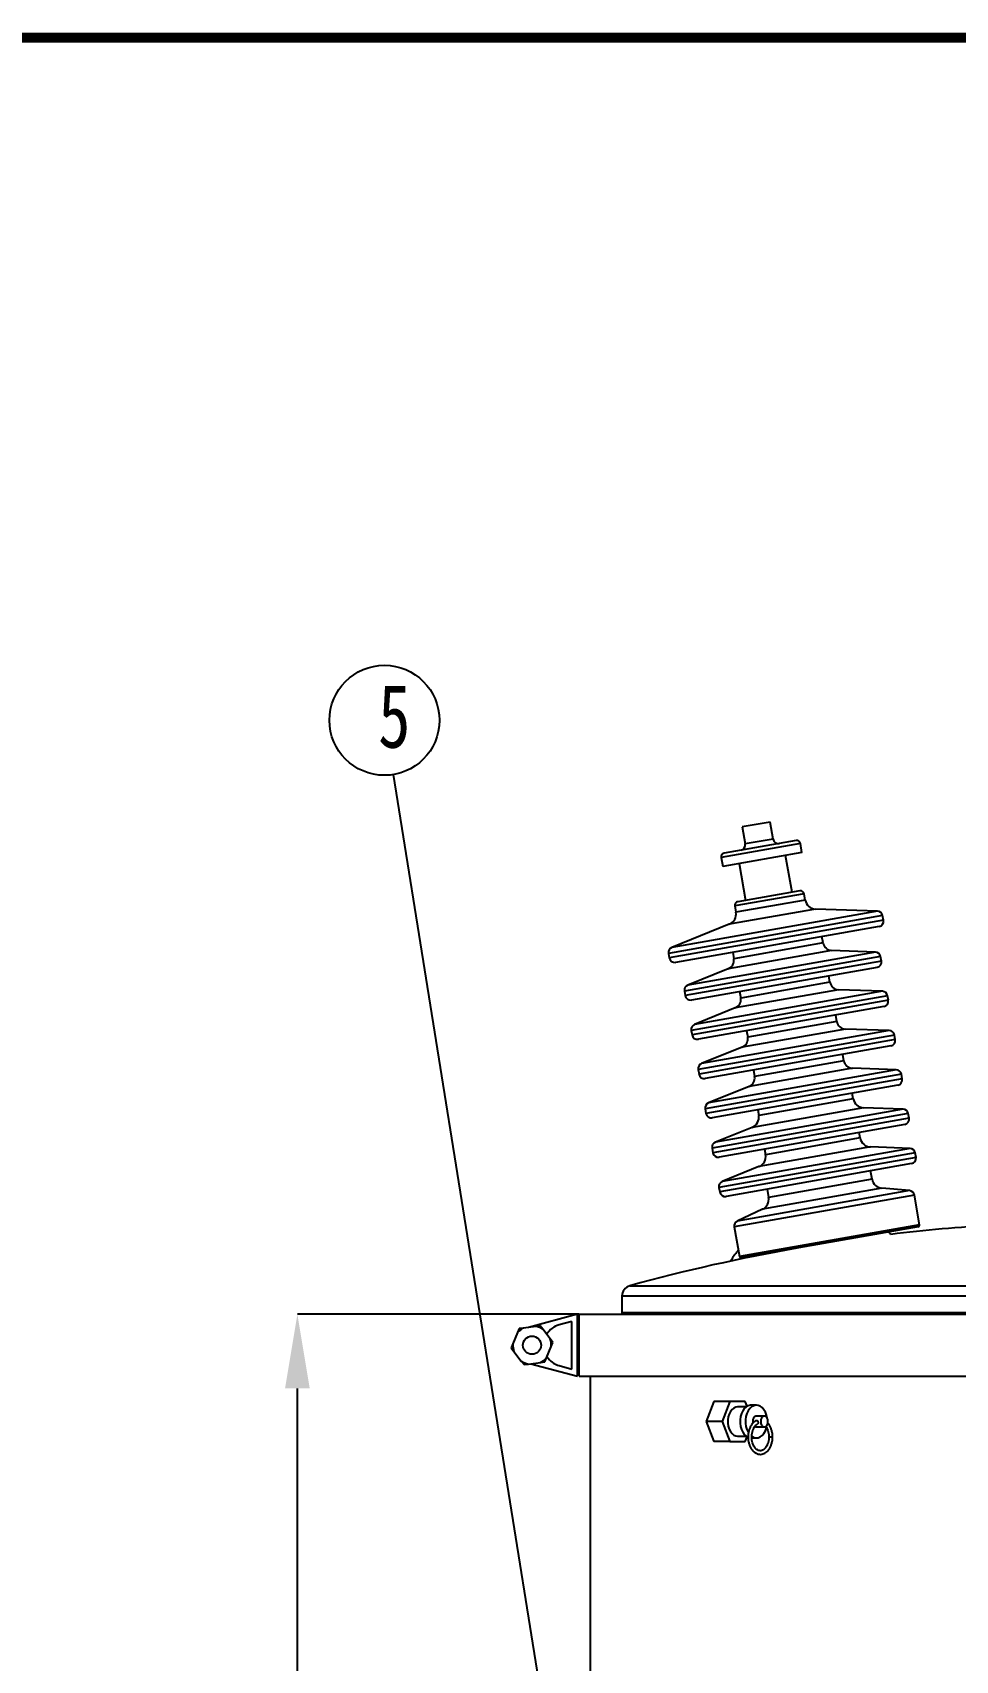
# Model space of a CAD drawing. Header units: millimetres. Extents: x 0 to 6631, y 0 to 4689.
# Drawn here: x 1829 to 2338, y 3638 to 4534 of the extents above; entities that cross this region are included whole.
import ezdxf

# ---------------------------------------------------------------- set-up
doc = ezdxf.new("R2010")
doc.units = ezdxf.units.MM
doc.header["$LTSCALE"] = 13
doc.linetypes.add('CENTER', pattern=[50.8, 31.75, -6.35, 6.35, -6.35])
doc.layers.get('0').update_dxf_attribs({"color": 1, "linetype": 'CENTER'})
for name, color, linetype in [('1', 4, 'Continuous'), ('几何体', 7, 'Continuous'), ('尺寸', 3, 'Continuous'), ('注释', 2, 'Continuous')]:
    doc.layers.add(name, color=color, linetype=linetype)
doc.styles.add('SLDTEXTSTYLE0', font='hyswlongfangsong.ttf')
doc.styles.get("Standard").update_dxf_attribs({"font": 'gbenor.shx', "bigfont": 'gbcbig.shx'})
doc.dimstyles.new('SLDDIMSTYLE0', dxfattribs={"dimtxt": 50, "dimasz": 40.8, "dimexe": 0, "dimexo": 0.0625, "dimgap": 12.5, "dimtad": 2, "dimdec": 0, "dimrnd": 1e-09, "dimzin": 12, "dimdsep": 46, "dimtxsty": 'SLDTEXTSTYLE0', "dimsah": 1, "dimcen": 0.09, "dimadec": 0, "dimazin": 3, "dimtfac": 1, "dimtdec": 0, "dimtmove": 0, "dimatfit": 0, "dimfxl": 1, "dimfrac": 2, "dimtolj": 1, "dimtzin": 12, "dimarcsym": 0})
doc.dimstyles.new('SLDDIMSTYLE2', dxfattribs={"dimtxt": 0.18, "dimasz": 40.8, "dimexe": 0, "dimexo": 0.0625, "dimgap": 0, "dimtad": 0, "dimtih": 1, "dimtoh": 1, "dimdec": 0, "dimrnd": 1e-09, "dimzin": 0, "dimdsep": 46, "dimtxsty": 'Standard', "dimsah": 1, "dimcen": 0.09, "dimadec": 0, "dimazin": 0, "dimtfac": 40.8, "dimtdec": 0, "dimtofl": 0, "dimtmove": 0, "dimatfit": 3, "dimfxl": 1, "dimfrac": 2, "dimtolj": 1, "dimtzin": 0, "dimarcsym": 0})

# ---------------------------------------------------------------- blocks, each defined once
blk = doc.blocks.new('*D9')
at = {"layer": 'Defpoints', "color": 0, "transparency": 16777216}
for p in [(1975.31, 3828.19), (2130.37, 3828.19), (2136.5, 2760.69)]:
    blk.add_point(p, dxfattribs=at)
at = {"layer": '尺寸', "color": 0, "lineweight": -2, "transparency": 16777216}
for p, q in [((2130.31, 3828.19), (1975.31, 3828.19)), ((1975.31, 2801.49), (1975.31, 3787.39)), ((2136.43, 2760.69), (1975.31, 2760.69))]:
    blk.add_line(p, q, dxfattribs=at)
at = {"layer": '尺寸', "color": 0, "transparency": 16777216}
for points in [[(1968.51, 3787.39), (1982.11, 3787.39), (1975.31, 3828.19)], [(1968.51, 2801.49), (1982.11, 2801.49), (1975.31, 2760.69)]]:
    blk.add_solid(points, dxfattribs=at)
at = {"layer": '尺寸', "color": 0, "transparency": 16777216, "insert": (1912.81, 3272.99), "char_height": 50, "attachment_point": 2, "rotation": 90, "style": 'SLDTEXTSTYLE0'}
blk.add_mtext('\\A1;1068', dxfattribs=at)

msp = doc.modelspace()

# ---------------------------------------------------------------- linework, layer by layer
at = {"color": 7, "linetype": 'Continuous', "lineweight": 25}
for p, q in [((2204.58, 3780.19), (2200.32, 3769.19)), ((2213.41, 3780.19), (2204.58, 3780.19)), ((2213.41, 3780.19), (2209.15, 3769.19)), ((2221.92, 3780.19), (2213.41, 3780.19)), ((2222.32, 3777.19), (2217.66, 3777.19)), ((2222.93, 3777.59), (2221.92, 3780.19)), ((2228.05, 3778.19), (2225.08, 3778.19)), ((2232.42, 3772.19), (2228.05, 3772.19)), ((2209.15, 3769.19), (2200.32, 3769.19)), ((2200.32, 3769.19), (2204.58, 3758.19)), ((2209.15, 3769.19), (2213.41, 3758.19)), ((2228.05, 3766.19), (2232.42, 3766.19)), ((2213.41, 3758.19), (2204.58, 3758.19)), ((2213.41, 3758.19), (2221.92, 3758.19)), ((2217.66, 3761.19), (2222.32, 3761.19)), ((2221.92, 3758.19), (2222.93, 3760.78)), ((2225.48, 3760.19), (2228.05, 3760.19)), ((2234.94, 3760.69), (2236.68, 3760.69)), ((2236.68, 3760.69), (2236.94, 3760.69))]:
    msp.add_line(p, q, dxfattribs=at)
at = {"color": 7, "linetype": 'Continuous', "lineweight": 25, "flags": 128}
for points in [[(2217.66, 3777.19), (2216.8, 3777.08), (2215.68, 3776.62), (2214.65, 3775.81), (2213.77, 3774.69), (2213.07, 3773.31), (2212.58, 3771.74), (2212.33, 3770.05), (2212.33, 3768.32), (2212.58, 3766.64), (2213.07, 3765.07), (2213.77, 3763.69), (2214.65, 3762.57), (2215.68, 3761.76), (2216.8, 3761.29), (2217.66, 3761.19)], [(2225.08, 3778.19), (2224.78, 3778.18), (2223.57, 3777.9), (2222.43, 3777.27), (2221.39, 3776.31), (2220.5, 3775.05), (2219.81, 3773.56), (2219.33, 3771.88), (2219.08, 3770.1), (2219.08, 3768.28), (2219.33, 3766.5), (2219.81, 3764.82), (2220.5, 3763.33), (2221.39, 3762.07), (2222.43, 3761.11), (2223.46, 3760.52)], [(2233.94, 3771.16), (2233.6, 3772.74), (2233, 3774.33), (2232.21, 3775.71), (2231.24, 3776.83), (2230.15, 3777.63), (2228.96, 3778.09), (2227.74, 3778.18), (2226.54, 3777.9), (2225.39, 3777.27), (2224.36, 3776.31), (2223.47, 3775.05), (2222.77, 3773.56), (2222.29, 3771.88), (2222.05, 3770.1), (2222.05, 3768.28), (2222.29, 3766.5), (2222.77, 3764.82), (2223.47, 3763.33), (2223.62, 3763.08)], [(2228.05, 3772.19), (2227.7, 3772.14), (2227.04, 3771.79), (2226.51, 3771.12), (2226.16, 3770.22), (2226.04, 3769.19), (2226.12, 3768.33)], [(2225.45, 3761.07), (2226.54, 3760.48), (2227.74, 3760.2), (2228.96, 3760.29), (2230.15, 3760.75), (2231.24, 3761.55), (2232.21, 3762.67), (2233, 3764.05), (2233.6, 3765.64), (2233.65, 3765.83)], [(2227.21, 3766.47), (2227.7, 3766.24), (2228.05, 3766.19)], [(2234.43, 3769.19), (2234.31, 3770.22), (2233.96, 3771.12), (2233.43, 3771.79), (2232.77, 3772.14), (2232.07, 3772.14), (2231.41, 3771.79), (2230.88, 3771.12), (2230.53, 3770.22), (2230.41, 3769.19), (2230.53, 3768.16), (2230.88, 3767.26), (2231.41, 3766.59), (2232.07, 3766.24), (2232.77, 3766.24), (2233.43, 3766.59), (2233.96, 3767.26), (2234.31, 3768.16), (2234.43, 3769.19)]]:
    msp.add_lwpolyline(points, dxfattribs=at)
at = {"color": 7, "linetype": 'Continuous', "lineweight": 25}
for points, knots in [([(2227.98, 3769.73), (2227.82, 3769.65), (2227.28, 3769.38), (2226.42, 3768.7), (2225.47, 3767.62), (2224.67, 3766.3), (2224.05, 3764.79), (2223.63, 3763.15), (2223.43, 3761.42), (2223.45, 3759.67), (2223.69, 3757.95), (2224.15, 3756.31), (2224.81, 3754.82), (2225.65, 3753.51), (2226.67, 3752.45), (2227.82, 3751.66), (2229.06, 3751.2), (2230.33, 3751.07), (2231.57, 3751.27), (2232.75, 3751.77), (2233.83, 3752.55), (2234.8, 3753.6), (2235.62, 3754.89), (2236.26, 3756.37), (2236.71, 3758), (2236.91, 3759.47), (2236.93, 3760.37), (2236.94, 3760.69)], [0, 0, 0, 0, 0.016265, 0.056953, 0.098193, 0.140074, 0.18228, 0.224562, 0.266836, 0.309115, 0.351444, 0.393862, 0.436419, 0.479125, 0.521853, 0.564267, 0.605921, 0.646595, 0.6866, 0.726481, 0.766827, 0.80796, 0.84977, 0.891948, 0.934229, 0.976504, 1, 1, 1, 1]), ([(2234.94, 3760.69), (2234.93, 3760.43), (2234.92, 3759.65), (2234.74, 3758.38), (2234.35, 3756.96), (2233.78, 3755.71), (2233.08, 3754.66), (2232.29, 3753.87), (2231.43, 3753.35), (2230.55, 3753.1), (2229.64, 3753.13), (2228.71, 3753.46), (2227.81, 3754.11), (2227.02, 3755.04), (2226.36, 3756.19), (2225.86, 3757.53), (2225.54, 3759), (2225.42, 3760.54), (2225.5, 3762.08), (2225.78, 3763.57), (2226.24, 3764.93), (2226.86, 3766.11), (2227.61, 3767.05), (2228.23, 3767.6), (2228.59, 3767.79), (2228.67, 3767.83)], [0, 0, 0, 0, 0.023425, 0.068872, 0.11425, 0.159435, 0.204427, 0.249355, 0.294547, 0.340823, 0.389319, 0.439557, 0.48776, 0.534098, 0.5797, 0.625143, 0.67059, 0.716099, 0.761629, 0.807096, 0.852405, 0.897509, 0.942456, 0.987422, 1, 1, 1, 1]), ([(2227.98, 3769.73), (2227.99, 3769.74), (2228.08, 3769.8), (2228.26, 3769.81), (2228.48, 3769.75), (2228.66, 3769.58), (2228.81, 3769.33), (2228.91, 3769), (2228.97, 3768.64), (2228.96, 3768.31), (2228.88, 3768.06), (2228.78, 3767.9), (2228.68, 3767.86), (2228.66, 3767.85)], [0, 0, 0, 0, 0.017604, 0.12279, 0.216832, 0.312236, 0.418209, 0.533836, 0.648527, 0.755211, 0.857423, 0.960973, 1, 1, 1, 1]), ([(2233.2, 3766.47), (2233.31, 3766.33), (2233.67, 3765.89), (2234.16, 3764.88), (2234.62, 3763.52), (2234.89, 3762.09), (2234.93, 3761.14), (2234.94, 3760.69)], [0, 0, 0, 0, 0.102184, 0.33484, 0.566972, 0.799267, 1, 1, 1, 1]), ([(2236.94, 3760.69), (2236.93, 3761), (2236.92, 3761.89), (2236.72, 3763.35), (2236.28, 3764.99), (2235.62, 3766.48), (2234.96, 3767.59), (2234.46, 3768.09), (2234.31, 3768.25)], [0, 0, 0, 0, 0.106579, 0.306599, 0.507228, 0.708501, 0.910488, 1, 1, 1, 1])]:
    msp.add_open_spline(points, degree=3, knots=knots, dxfattribs=at)
at = {"layer": '1', "color": 0, "lineweight": 40, "const_width": 5.53}
msp.add_lwpolyline([(410.47, 173.66), (6472.75, 173.66), (6472.75, 4530.93), (410.47, 4530.93), (410.47, 173.66)], dxfattribs=at)
at = {"layer": '几何体'}
for p, q in [((2235.58, 4099.14), (2220.26, 4096.43)), ((2220.26, 4096.43), (2221.9, 4087.1)), ((2237.23, 4089.8), (2235.58, 4099.14)), ((2252.26, 4087.39), (2208.6, 4079.69)), ((2249.95, 4089.01), (2210.21, 4082)), ((2237.23, 4089.8), (2221.9, 4087.1)), ((2253.15, 4082.37), (2252.26, 4087.39)), ((2208.6, 4079.69), (2209.48, 4074.67)), ((2253.15, 4082.37), (2209.48, 4074.67)), ((2247.65, 4060.56), (2244.09, 4080.77)), ((2218.54, 4076.27), (2222.11, 4056.05)), ((2254.31, 4059.7), (2216.14, 4052.97)), ((2252, 4061.32), (2217.76, 4055.28)), ((2254.93, 4056.23), (2254.31, 4059.7)), ((2294.7, 4050.09), (2181.48, 4030.13)), ((2260.61, 4051.28), (2213.1, 4042.91)), ((2216.14, 4052.97), (2216.75, 4049.49)), ((2254.93, 4056.23), (2216.75, 4049.49)), ((2294.7, 4050.09), (2260.61, 4051.28)), ((2297.54, 4047.62), (2179.65, 4026.84)), ((2297.98, 4045.13), (2180.09, 4024.34)), ((2213.1, 4042.91), (2181.48, 4030.13)), ((2295.55, 4041.66), (2183.56, 4021.91)), ((2297.98, 4045.13), (2297.54, 4047.62)), ((2264.74, 4032.58), (2215.62, 4023.91)), ((2264.74, 4032.58), (2264.12, 4036.12)), ((2179.65, 4026.84), (2180.09, 4024.34)), ((2296.44, 4025.14), (2188.38, 4006.09)), ((2293.6, 4027.61), (2190.2, 4009.38)), ((2269.48, 4028.46), (2212.58, 4018.42)), ((2215, 4027.46), (2215.62, 4023.91)), ((2293.6, 4027.61), (2269.48, 4028.46)), ((2296.88, 4022.65), (2296.44, 4025.14)), ((2296.88, 4022.65), (2188.82, 4003.6)), ((2212.58, 4018.42), (2190.2, 4009.38)), ((2294.45, 4019.18), (2192.28, 4001.17)), ((2268.55, 4010.96), (2267.93, 4014.51)), ((2188.38, 4006.09), (2188.82, 4003.6)), ((2297.41, 4006), (2194.01, 3987.77)), ((2273.29, 4006.84), (2216.39, 3996.81)), ((2218.81, 4005.85), (2219.43, 4002.3)), ((2268.55, 4010.96), (2219.43, 4002.3)), ((2297.41, 4006), (2273.29, 4006.84)), ((2300.25, 4003.53), (2192.19, 3984.48)), ((2300.69, 4001.04), (2192.63, 3981.98)), ((2216.39, 3996.81), (2194.01, 3987.77)), ((2298.26, 3997.57), (2196.09, 3979.56)), ((2300.69, 4001.04), (2300.25, 4003.53)), ((2272.36, 3989.35), (2223.24, 3980.69)), ((2272.36, 3989.35), (2271.74, 3992.89)), ((2192.19, 3984.48), (2192.63, 3981.98)), ((2304.06, 3981.92), (2196, 3962.86)), ((2304.5, 3979.43), (2196.44, 3960.37)), ((2301.22, 3984.39), (2197.82, 3966.16)), ((2277.1, 3985.23), (2220.2, 3975.2)), ((2222.62, 3984.23), (2223.24, 3980.69)), ((2301.22, 3984.39), (2277.1, 3985.23)), ((2304.5, 3979.43), (2304.06, 3981.92)), ((2220.2, 3975.2), (2197.82, 3966.16)), ((2302.07, 3975.96), (2199.9, 3957.94)), ((2276.17, 3967.74), (2275.55, 3971.28)), ((2196, 3962.86), (2196.44, 3960.37)), ((2305.03, 3962.78), (2201.63, 3944.55)), ((2280.91, 3963.62), (2224.01, 3953.59)), ((2226.43, 3962.62), (2227.05, 3959.08)), ((2276.17, 3967.74), (2227.05, 3959.08)), ((2305.03, 3962.78), (2280.91, 3963.62)), ((2307.87, 3960.31), (2199.81, 3941.25)), ((2308.31, 3957.81), (2200.25, 3938.76)), ((2224.01, 3953.59), (2201.63, 3944.55)), ((2305.88, 3954.35), (2203.72, 3936.33)), ((2308.31, 3957.81), (2307.87, 3960.31)), ((2281.37, 3946.87), (2229.31, 3937.69)), ((2281.37, 3946.87), (2280.83, 3949.93)), ((2199.81, 3941.25), (2200.25, 3938.76)), ((2311.68, 3938.69), (2203.62, 3919.64)), ((2312.12, 3936.2), (2204.06, 3917.15)), ((2308.84, 3941.16), (2205.45, 3922.93)), ((2287.06, 3941.93), (2225.65, 3931.1)), ((2228.77, 3940.75), (2229.31, 3937.69)), ((2308.84, 3941.16), (2287.06, 3941.93)), ((2312.12, 3936.2), (2311.68, 3938.69)), ((2225.65, 3931.1), (2205.45, 3922.93)), ((2309.69, 3932.73), (2207.53, 3914.72)), ((2285.18, 3925.26), (2233.12, 3916.07)), ((2285.18, 3925.26), (2284.64, 3928.32)), ((2203.62, 3919.64), (2204.06, 3917.15)), ((2315.49, 3917.08), (2207.43, 3898.03)), ((2312.65, 3919.55), (2209.26, 3901.32)), ((2290.87, 3920.31), (2229.46, 3909.49)), ((2232.58, 3919.14), (2233.12, 3916.07)), ((2312.65, 3919.55), (2290.87, 3920.31)), ((2315.93, 3914.59), (2315.49, 3917.08)), ((2315.93, 3914.59), (2207.87, 3895.53)), ((2229.46, 3909.49), (2209.26, 3901.32)), ((2313.5, 3911.12), (2211.34, 3893.11)), ((2291.72, 3902.54), (2290.91, 3907.14)), ((2207.43, 3898.03), (2207.87, 3895.53)), ((2297.09, 3897.61), (2231.38, 3886.03)), ((2291.72, 3902.54), (2234.74, 3892.49)), ((2312.35, 3896.28), (2297.09, 3897.61)), ((2315.04, 3893.82), (2215.82, 3876.32)), ((2312.35, 3896.28), (2217.5, 3879.55)), ((2233.93, 3897.09), (2234.74, 3892.49)), ((2317.91, 3877.5), (2315.04, 3893.82)), ((2231.38, 3886.03), (2217.5, 3879.55)), ((2215.82, 3876.32), (2218.69, 3860.01)), ((2317.91, 3877.5), (2218.69, 3860.01)), ((2317.1, 3876.34), (2219.85, 3859.2)), ((2250.07, 3864.52), (2250.07, 3864.53)), ((2228.18, 3860.3), (2228.49, 3860.72)), ((2230.38, 3861.05), (2230.41, 3860.88)), ((2158.4, 3843.92), (2679.59, 3843.92)), ((2154, 3838.13), (2154, 3829.19)), ((2684, 3838.13), (2154, 3838.13)), ((2129.5, 3828.19), (2102.55, 3821.02)), ((2129.5, 3794.19), (2129.5, 3828.19)), ((2130.37, 3794.19), (2130.37, 3828.19)), ((2130.37, 3828.19), (2708.5, 3828.19)), ((2154, 3829.19), (2419, 3829.19)), ((2096.53, 3818.11), (2093.97, 3811.91)), ((2097.46, 3820.34), (2096.53, 3818.11)), ((2099.86, 3820.66), (2097.46, 3820.34)), ((2106.51, 3821.54), (2099.86, 3820.66)), ((2108.91, 3821.86), (2106.51, 3821.54)), ((2110.38, 3819.94), (2108.91, 3821.86)), ((2114.47, 3814.63), (2110.38, 3819.94)), ((2126.5, 3824.29), (2119.51, 3822.43)), ((2126.5, 3798.09), (2126.5, 3824.29)), ((2093.97, 3811.91), (2093.05, 3809.67)), ((2093.05, 3809.67), (2094.53, 3807.75)), ((2112.46, 3804.27), (2115.02, 3810.47)), ((2115.94, 3812.71), (2114.47, 3814.63)), ((2115.02, 3810.47), (2115.94, 3812.71)), ((2094.53, 3807.75), (2098.61, 3802.44)), ((2098.61, 3802.44), (2100.09, 3800.52)), ((2100.09, 3800.52), (2102.49, 3800.84)), ((2102.49, 3800.84), (2109.13, 3801.72)), ((2103.84, 3801.02), (2129.5, 3794.19)), ((2109.13, 3801.72), (2111.53, 3802.04)), ((2111.53, 3802.04), (2112.46, 3804.27)), ((2119.51, 3799.95), (2126.5, 3798.09)), ((2130.37, 3794.19), (2708.5, 3794.19)), ((2136.5, 3794.19), (2136.5, 3558.19))]:
    msp.add_line(p, q, dxfattribs=at)
at = {"layer": '几何体', "flags": 128}
msp.add_lwpolyline([(2154, 3829.19), (2153.94, 3828.6), (2153.82, 3828.19)], dxfattribs=at)
at = {"layer": '几何体'}
msp.add_circle((2104.5, 3811.19), 5, dxfattribs=at)
for centre, radius, start, end in [((2218.95, 4086.58), 2.99, 280, 10), ((2240.17, 4090.32), 2.99, 190, 280), ((2250.3, 4087.04), 2, 10, 100), ((2210.56, 4080.04), 2, 100, 190), ((2252.35, 4059.36), 2, 10, 100), ((2218.1, 4053.32), 2, 100, 190), ((2260.82, 4057.27), 5.99, 190, 268), ((2294.59, 4047.1), 2.99, 10, 88), ((2210.86, 4048.46), 5.99, 292, 10), ((2295.03, 4044.61), 2.99, 280, 10), ((2269.65, 4033.44), 4.99, 190, 268), ((2182.6, 4027.36), 2.99, 112, 190), ((2183.04, 4024.86), 2.99, 190, 280), ((2210.71, 4023.05), 4.99, 292, 10), ((2293.49, 4024.62), 2.99, 10, 88), ((2293.93, 4022.13), 2.99, 280, 10), ((2191.32, 4006.61), 2.99, 112, 190), ((2273.46, 4011.83), 4.99, 190, 268), ((2297.3, 4003.01), 2.99, 10, 88), ((2191.76, 4004.12), 2.99, 190, 280), ((2214.52, 4001.44), 4.99, 292, 10), ((2297.74, 4000.52), 2.99, 280, 10), ((2195.13, 3985), 2.99, 112, 190), ((2277.27, 3990.22), 4.99, 190, 268), ((2195.57, 3982.5), 2.99, 190, 280), ((2218.33, 3979.82), 4.99, 292, 10), ((2301.11, 3981.4), 2.99, 10, 88), ((2301.55, 3978.91), 2.99, 280, 10), ((2198.94, 3963.38), 2.99, 112, 190), ((2199.38, 3960.89), 2.99, 190, 280), ((2281.08, 3968.6), 4.99, 190, 268), ((2304.92, 3959.79), 2.99, 10, 88), ((2222.14, 3958.21), 4.99, 292, 10), ((2305.36, 3957.29), 2.99, 280, 10), ((2202.76, 3941.77), 2.99, 112, 190), ((2287.27, 3947.91), 5.99, 190, 268), ((2203.2, 3939.28), 2.99, 190, 280), ((2223.41, 3936.65), 5.99, 292, 10), ((2308.73, 3938.17), 2.99, 10, 88), ((2309.17, 3935.68), 2.99, 280, 10), ((2291.08, 3926.29), 5.99, 190, 268), ((2206.57, 3920.16), 2.99, 112, 190), ((2207.01, 3917.67), 2.99, 190, 280), ((2227.22, 3915.04), 5.99, 292, 10), ((2312.55, 3916.56), 2.99, 10, 88), ((2312.99, 3914.07), 2.99, 280, 10), ((2210.38, 3898.55), 2.99, 112, 190), ((2297.62, 3903.58), 5.99, 190, 265), ((2210.82, 3896.05), 2.99, 190, 280), ((2228.85, 3891.45), 5.99, 295, 10), ((2312.09, 3893.3), 2.99, 10, 85), ((2218.76, 3876.84), 2.99, 115, 190), ((2419, 2898.95), 980.24, 93.53126, 96.85592), ((2316.93, 3877.33), 0.998, 280, 10), ((2419, 2898.95), 980.24, 99.90916, 105.41742), ((2219.68, 3860.18), 0.998, 190, 280), ((2160, 3838.13), 6, 105.41742, 180), ((2104.5, 3811.19), 10.55, 116.0855, 139.01794), ((2104.5, 3811.19), 10.55, 56.0855, 79.01794), ((2122.5, 3811.19), 11.63, 104.90015, 149.09741), ((2104.5, 3811.19), 10.55, 176.0855, 199.01794), ((2104.5, 3811.19), 10.55, 356.0855, 19.01794), ((2104.5, 3811.19), 10.55, 236.0855, 259.01794), ((2104.5, 3811.19), 10.55, 296.0855, 319.01794), ((2122.5, 3811.19), 11.63, 212.7545, 255.09985)]:
    msp.add_arc(centre, radius, start, end, dxfattribs=at)
for points, knots in [([(2301.95, 3872.14), (2301.85, 3872.43), (2301.66, 3873), (2301.15, 3873.33), (2300.9, 3873.49)], [0, 0, 0, 0, 0.513939, 1, 1, 1, 1]), ([(2218.06, 3863.58), (2217.75, 3863.17), (2216.18, 3861.14), (2214.74, 3859.03), (2213.58, 3857.33)], [0, 0, 0, 0, 0.201387, 1, 1, 1, 1])]:
    msp.add_open_spline(points, degree=3, knots=knots, dxfattribs=at)
at = {"layer": '注释'}
msp.add_circle((2023.23, 4155.14), 30.27, dxfattribs=at)

# ---------------------------------------------------------------- texts
at = {"layer": '注释', "insert": (2028.67, 4175.08), "char_height": 35, "attachment_point": 2, "style": 'SLDTEXTSTYLE0'}
msp.add_mtext('5', dxfattribs=at)

# ---------------------------------------------------------------- dimensions: what is measured, and where the dimension line sits
at = {"layer": '尺寸'}
dim = msp.add_linear_dim(base=(1975.31187249, 3828.18956825), p1=(2136.496473, 2760.68956825), p2=(2130.3721497, 3828.18956825), angle=90, dimstyle='SLDDIMSTYLE0', dxfattribs=at)
dim.commit()
dim.dimension.update_dxf_attribs({"geometry": '*D9', "text_midpoint": (1975.31187249, 3272.99493266), "dimtype": 160})

# ---------------------------------------------------------------- leaders
at = {"layer": '注释'}
msp.add_leader([(2123.17, 3534.35), (2028.16, 4125.27)], dimstyle='SLDDIMSTYLE2', dxfattribs=at)

doc.saveas('drawing.dxf')
